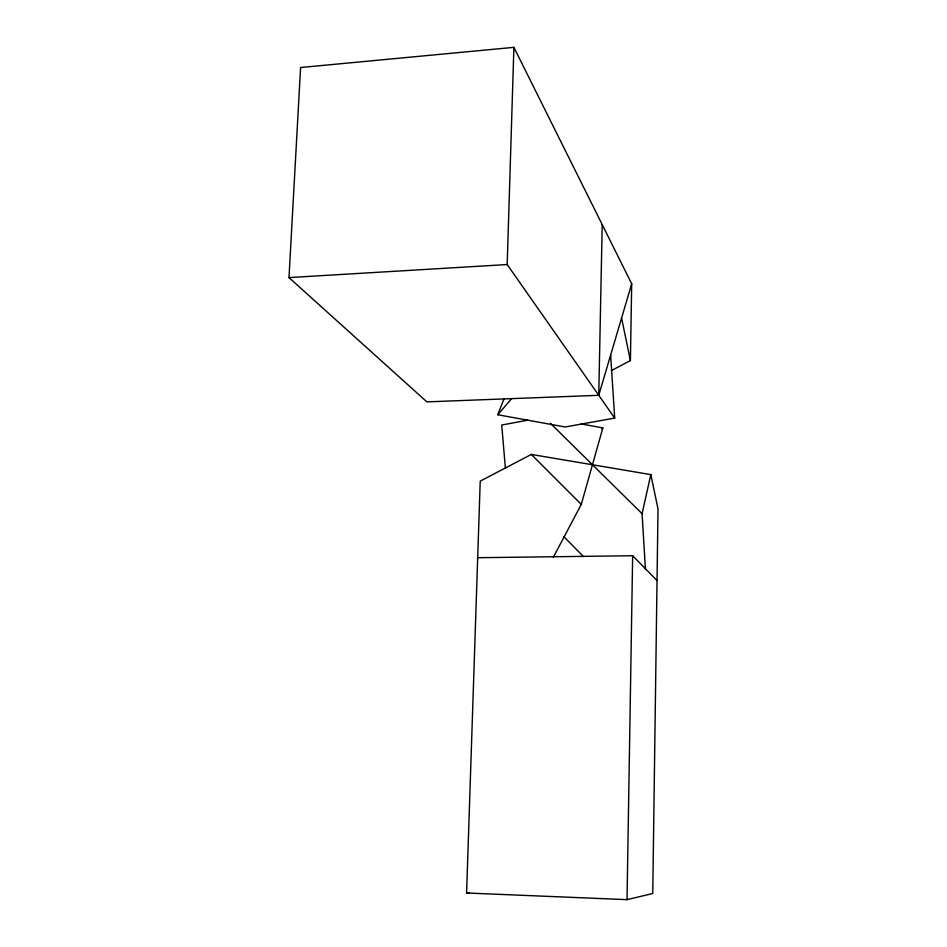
<?xml version="1.0" encoding="UTF-8"?>
<svg xmlns="http://www.w3.org/2000/svg" width="947" height="947" viewBox="0 0 947 947"><rect width="100%" height="100%" fill="white"/><g stroke="black" fill="none" stroke-linecap="round" stroke-linejoin="round"><path stroke-width="1.42" d="M627.032 899.65L652.755 893.506L658.011 508.847L650.826 474.613L531.326 454.43L480.224 481.135L466.587 892.997L627.032 899.65L632.655 555.735L477.69 557.712M611.549 370.49L630.406 360.558L631.696 283.816L513.901 47.35L300.59 67.521L288.989 277.589L426.872 401.871L598.753 395.301L631.696 283.816M598.753 395.301L602.221 224.652M504.064 398.628L497.755 414.75L565.075 426.979L614.71 418.089L507.19 264.544L513.901 47.35M645.404 568.721L642.078 513.676L650.826 474.613M553.308 557.321L581.292 504.384L602.837 427.926L581.138 423.925M497.755 414.75L511.629 398.628M601.901 428.731L602.837 427.926M528.012 420.137L501.721 425.037L505.414 468.386M466.587 892.997L469.416 892.607M288.989 277.589L507.19 264.544M550.456 423.333L642.078 513.676M531.326 454.43L581.292 504.384M563.856 536.677L583.459 556.54M632.655 555.735L657.029 580.535M621.587 318.038L630.406 360.558M610.637 355.078L614.71 418.089"/></g></svg>
